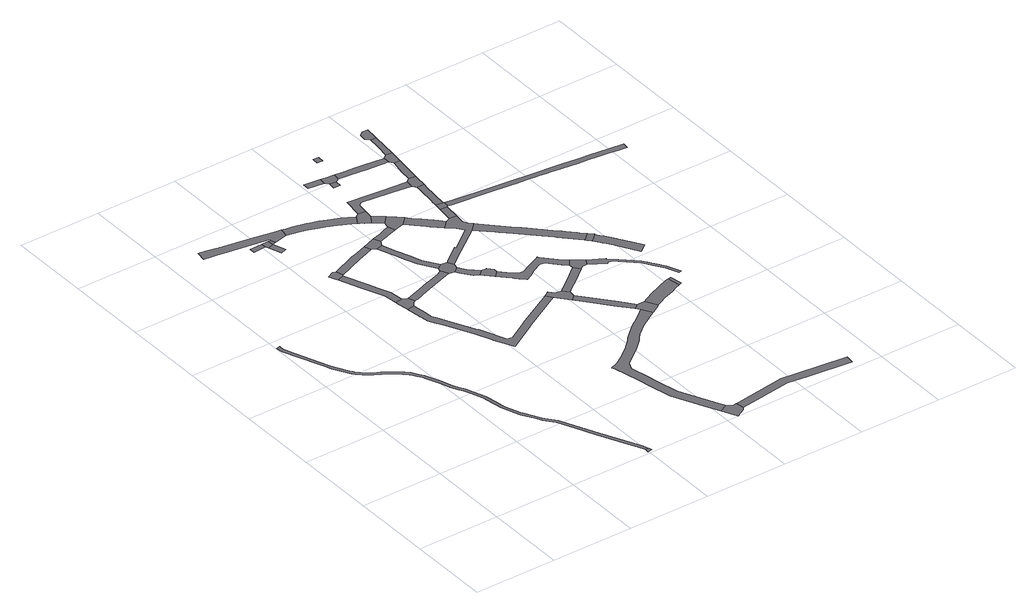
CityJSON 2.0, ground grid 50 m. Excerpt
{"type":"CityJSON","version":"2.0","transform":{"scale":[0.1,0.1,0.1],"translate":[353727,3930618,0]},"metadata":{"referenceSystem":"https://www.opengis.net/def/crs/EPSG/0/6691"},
"CityObjects":{
"road1":{"type":"Road","attributes":{"RoadStructureAttribute.sectionType":"1"},"geometry":[{"type":"MultiSurface","lod":"1","boundaries":[[[0,1,2,3,4,5,6,7,8,9,10,11,12,13,14,15,16,17,18,19,20,21,22,23,24,25,26,27,28,29,30,31,32,33,34,35,36,37,38,39,40,41,42,43,44,45,46,47,48,49,50,51,52,53,54,55,56,57,58,59,60,61,62,63,64,65,66,67,68,69,70,71,72,73,74,75,76,77,78,79,80,81,82,83,84,85,86,87,88,89,90,91,92,93,94,95,96,97]]]}]},
"road2":{"type":"Road","geometry":[{"type":"MultiSurface","lod":"1","boundaries":[[[97,98,99,100,0]]]}]},
"road3":{"type":"Road","attributes":{"RoadStructureAttribute.sectionType":"1"},"geometry":[{"type":"MultiSurface","lod":"1","boundaries":[[[101,102,103,104,105,106,107,108,109,110,111,112,113,114,115,116,117,118,119,120,121]]]}]},
"road4":{"type":"Road","attributes":{"RoadStructureAttribute.sectionType":"1"},"geometry":[{"type":"MultiSurface","lod":"1","boundaries":[[[122,123,124,125]]]}]},
"road5":{"type":"Road","geometry":[{"type":"MultiSurface","lod":"1","boundaries":[[[126,127,128,129,130,131,132]]]}]},
"road6":{"type":"Road","attributes":{"RoadStructureAttribute.sectionType":"1"},"geometry":[{"type":"MultiSurface","lod":"1","boundaries":[[[133,134,135,136,137,138,139,140,141,142,143,126,132]]]}]},
"road7":{"type":"Road","geometry":[{"type":"MultiSurface","lod":"1","boundaries":[[[144,125,124,145,146]]]}]},
"road8":{"type":"Road","attributes":{"RoadStructureAttribute.sectionType":"1"},"geometry":[{"type":"MultiSurface","lod":"1","boundaries":[[[145,147,148,146]]]}]},
"road9":{"type":"Road","geometry":[{"type":"MultiSurface","lod":"1","boundaries":[[[149,150,138,137,151,152,153,154,155,156]]]}]},
"road10":{"type":"Road","geometry":[{"type":"MultiSurface","lod":"1","boundaries":[[[106,144,146,107]]]}]},
"road11":{"type":"Road","attributes":{"RoadStructureAttribute.sectionType":"1"},"geometry":[{"type":"MultiSurface","lod":"1","boundaries":[[[157,158,159,128,127,160,161,162,163]]]}]},
"road12":{"type":"Road","attributes":{"RoadStructureAttribute.sectionType":"1"},"geometry":[{"type":"MultiSurface","lod":"1","boundaries":[[[164,165,166,167,168,169,170,171,172,173,174,175,176,177,178,179,180,181,182,154,153,183,184,185,186,187,188,189,190,191,192,193,194,195,196,197]]]}]},
"road13":{"type":"Road","attributes":{"RoadStructureAttribute.sectionType":"1"},"geometry":[{"type":"MultiSurface","lod":"1","boundaries":[[[198,199,200,201,202,203,204,205,206,207,208,209,149,156]]]}]},
"road14":{"type":"Road","geometry":[{"type":"MultiSurface","lod":"1","boundaries":[[[210,211,212,213,214,215,216]]]}]},
"road15":{"type":"Road","attributes":{"RoadStructureAttribute.sectionType":"1"},"geometry":[{"type":"MultiSurface","lod":"1","boundaries":[[[217,218,219,220,221,222,223,224,225,226,227,228,229,230,231,232,233,234,109,108]]]}]},
"road16":{"type":"Road","geometry":[{"type":"MultiSurface","lod":"1","boundaries":[[[162,235,236,237,238,163]]]}]},
"road17":{"type":"Road","attributes":{"RoadStructureAttribute.sectionType":"1"},"geometry":[{"type":"MultiSurface","lod":"1","boundaries":[[[239,240,241,242,243,244,245,246,247,248,249,250,251,252,253,254,255,256,214,213,257,258,259,260,261,262,263,264,265,266,267,268,269,270,271,272]]]}]},
"road18":{"type":"Road","attributes":{"RoadStructureAttribute.sectionType":"1"},"geometry":[{"type":"MultiSurface","lod":"1","boundaries":[[[273,274,275,236,235,276,277,278,279,280]]]}]},
"road19":{"type":"Road","geometry":[{"type":"MultiSurface","lod":"1","boundaries":[[[281,282,280,279,205,204,283,284]]]}]},
"road20":{"type":"Road","attributes":{"RoadStructureAttribute.sectionType":"1"},"geometry":[{"type":"MultiSurface","lod":"1","boundaries":[[[283,285,286,287,288,289,290,284]]]}]},
"road21":{"type":"Road","attributes":{"RoadStructureAttribute.sectionType":"1"},"geometry":[{"type":"MultiSurface","lod":"1","boundaries":[[[291,292,293,238,237,294,295,296,297,298]]]}]},
"road22":{"type":"Road","attributes":{"RoadStructureAttribute.sectionType":"1"},"geometry":[{"type":"MultiSurface","lod":"1","boundaries":[[[299,289,288,300,301,302,303,304]]]}]},
"road23":{"type":"Road","geometry":[{"type":"MultiSurface","lod":"1","boundaries":[[[305,306,224,223,307,308,309,310,311,312]]]}]},
"road24":{"type":"Road","attributes":{"RoadStructureAttribute.sectionType":"1"},"geometry":[{"type":"MultiSurface","lod":"1","boundaries":[[[311,313,314,315,316,317,318,319,320,321,312]]]}]},
"road25":{"type":"Road","geometry":[{"type":"MultiSurface","lod":"1","boundaries":[[[196,322,323,324,325,326,327,328,197]]]}]},
"road26":{"type":"Road","geometry":[{"type":"MultiSurface","lod":"1","boundaries":[[[298,297,329,330,331,332,333,334,335,336,337,318,317]]]}]},
"road27":{"type":"Road","attributes":{"RoadStructureAttribute.sectionType":"1"},"geometry":[{"type":"MultiSurface","lod":"1","boundaries":[[[338,339,340,341]]]}]},
"road28":{"type":"Road","attributes":{"RoadStructureAttribute.sectionType":"1"},"geometry":[{"type":"MultiSurface","lod":"1","boundaries":[[[322,342,343,344,345,346,347,323]]]}]},
"road29":{"type":"Road","geometry":[{"type":"MultiSurface","lod":"1","boundaries":[[[348,349,350,351,352,353,354,355,356,357,358,359,282,281,360,361,362,363,364,365,366,367,368,369]]]}]},
"road30":{"type":"Road","attributes":{"RoadStructureAttribute.sectionType":"1"},"geometry":[{"type":"MultiSurface","lod":"1","boundaries":[[[370,371,372,211,210,373,374,375,376]]]}]},
"road31":{"type":"Road","attributes":{"RoadStructureAttribute.sectionType":"1"},"geometry":[{"type":"MultiSurface","lod":"1","boundaries":[[[377,378,379,380,381,382,383,384,385,386,387,301,300,388,389,390,391,392,393,394,395,396,397,398,399]]]}]},
"road32":{"type":"Road","attributes":{"RoadStructureAttribute.sectionType":"1"},"geometry":[{"type":"MultiSurface","lod":"1","boundaries":[[[350,400,401,402,403,404,405,332,331,406,407,408,409,410,351]]]}]},
"road33":{"type":"Road","geometry":[{"type":"MultiSurface","lod":"1","boundaries":[[[411,412,413,414]]]}]},
"road34":{"type":"Road","geometry":[{"type":"MultiSurface","lod":"1","boundaries":[[[415,416,338,341,414,413,417]]]}]},
"road35":{"type":"Road","attributes":{"RoadStructureAttribute.sectionType":"1"},"geometry":[{"type":"MultiSurface","lod":"1","boundaries":[[[324,418,419,420,421,422,423,424,425,426,325]]]}]},
"road36":{"type":"Road","attributes":{"RoadStructureAttribute.sectionType":"1"},"geometry":[{"type":"MultiSurface","lod":"1","boundaries":[[[305,427,428,429,430,431,432,433,434,435,436,437,438,439,306]]]}]},
"road37":{"type":"Road","geometry":[{"type":"MultiSurface","lod":"1","boundaries":[[[345,344,440,239,272,441,442,443,444]]]}]},
"road38":{"type":"Road","geometry":[{"type":"MultiSurface","lod":"1","boundaries":[[[445,446,447,448]]]}]},
"road39":{"type":"Road","geometry":[{"type":"MultiSurface","lod":"1","boundaries":[[[449,450,348,369]]]}]},
"road40":{"type":"Road","geometry":[{"type":"MultiSurface","lod":"1","boundaries":[[[451,452,450,449,453,454]]]}]},
"road41":{"type":"Road","geometry":[{"type":"MultiSurface","lod":"1","boundaries":[[[422,421,455,456,457,458,459,460,377,399]]]}]},
"road42":{"type":"Road","attributes":{"RoadStructureAttribute.sectionType":"1"},"geometry":[{"type":"MultiSurface","lod":"1","boundaries":[[[461,462,463,464,465,466,467,468,469,415,417]]]}]},
"road43":{"type":"Road","attributes":{"RoadStructureAttribute.sectionType":"1"},"geometry":[{"type":"MultiSurface","lod":"1","boundaries":[[[443,470,471,472,473,474,475,476,477,478,479,480,444]]]}]},
"road44":{"type":"Road","attributes":{"RoadStructureAttribute.sectionType":"1"},"geometry":[{"type":"MultiSurface","lod":"1","boundaries":[[[481,482,483,484,485,486,452,451,487,488,489,490]]]}]},
"road45":{"type":"Road","attributes":{"RoadStructureAttribute.sectionType":"1"},"geometry":[{"type":"MultiSurface","lod":"1","boundaries":[[[364,491,492,493,494,495,496,497,498,499,500,501,502,503,504,505,506,507,508,509,510,511,365]]]}]},
"road46":{"type":"Road","geometry":[{"type":"MultiSurface","lod":"1","boundaries":[[[434,433,512,490,489,513,514,515]]]}]},
"road47":{"type":"Road","attributes":{"RoadStructureAttribute.sectionType":"1"},"geometry":[{"type":"MultiSurface","lod":"1","boundaries":[[[516,517,518,519,520,521,522,523,524,525,526,527,528,458,457,529,530,531,532,533,534,535,536,537,538,539,540]]]}]},
"road48":{"type":"Road","attributes":{"RoadStructureAttribute.sectionType":"1"},"geometry":[{"type":"MultiSurface","lod":"1","boundaries":[[[514,541,542,543,544,545,546,547,515]]]}]},
"road49":{"type":"Road","geometry":[{"type":"MultiSurface","lod":"1","boundaries":[[[548,475,474,549,550]]]}]},
"road50":{"type":"Road","geometry":[{"type":"MultiSurface","lod":"1","boundaries":[[[543,551,552,553,465,464,544]]]}]},
"road51":{"type":"Road","geometry":[{"type":"MultiSurface","lod":"1","boundaries":[[[497,554,555,556,557,498]]]}]},
"road52":{"type":"Road","attributes":{"RoadStructureAttribute.sectionType":"1"},"geometry":[{"type":"MultiSurface","lod":"1","boundaries":[[[558,559,553,552,560,561]]]}]},
"road53":{"type":"Road","attributes":{"RoadStructureAttribute.sectionType":"1"},"geometry":[{"type":"MultiSurface","lod":"1","boundaries":[[[562,563,564,565,566,567,568,556,555,569,570,571,572,573,574]]]}]},
"road54":{"type":"Road","geometry":[{"type":"MultiSurface","lod":"1","boundaries":[[[575,576,558,561,577,578,579]]]}]},
"road55":{"type":"Road","attributes":{"RoadStructureAttribute.sectionType":"1"},"geometry":[{"type":"MultiSurface","lod":"1","boundaries":[[[453,580,581,582,583,584,585,586,587,588,589,590,591,592,593,594,595,596,597,598,599,600,601,602,603,604,605,606,607,608,609,610,611,612,613,454]]]}]}
},
"vertices":[
[1017,46,0],[1003,85,0],[893,309,0],[799,510,0],[791,528,0],[745,586,0],[732,609,0],[683,693,0],[681,697,0],[654,771,0],[643,802,0],[634,855,0],[634,857,0],[619,932,0],[584,1028,0],[575,1051,0],[556,1082,0],[555,1083,0],[540,1117,0],[519,1177,0],[503,1219,0],[488,1255,0],[476,1278,0],[461,1305,0],[449,1325,0],[437,1341,0],[426,1352,0],[411,1367,0],[385,1390,0],[360,1409,0],[340,1423,0],[316,1437,0],[279,1457,0],[264,1466,0],[250,1477,0],[237,1488,0],[224,1501,0],[211,1514,0],[199,1529,0],[187,1546,0],[175,1566,0],[160,1594,0],[145,1625,0],[129,1660,0],[54,1844,0],[43,1875,0],[35,1900,0],[31,1918,0],[29,1933,0],[29,1943,0],[8,1938,0],[11,1915,0],[15,1895,0],[24,1868,0],[35,1837,0],[111,1652,0],[126,1617,0],[142,1585,0],[158,1556,0],[170,1535,0],[183,1517,0],[196,1501,0],[209,1487,0],[223,1473,0],[238,1461,0],[253,1450,0],[269,1440,0],[306,1420,0],[329,1406,0],[348,1393,0],[372,1374,0],[397,1353,0],[412,1338,0],[421,1329,0],[432,1314,0],[444,1295,0],[459,1269,0],[470,1246,0],[484,1212,0],[500,1170,0],[521,1111,0],[539,1073,0],[559,1043,0],[575,997,0],[600,927,0],[614,856,0],[617,834,0],[622,801,0],[663,694,0],[665,686,0],[709,610,0],[728,576,0],[775,517,0],[820,420,0],[874,301,0],[965,112,0],[983,76,0],[997,39,0],
[996,16,0],[1006,15,0],[1026,22,0],
[192,2830,0],[231,2824,0],[275,2817,0],[305,2812,0],[581,2769,0],[579,2762,0],[587,2730,0],[669,2750,0],[679,2806,0],[669,2808,0],[633,2814,0],[590,2821,0],[486,2839,0],[348,2863,0],[330,2866,0],[328,2867,0],[325,2867,0],[318,2869,0],[305,2871,0],[248,2882,0],[202,2891,0],
[441,2759,0],[443,2725,0],[519,2729,0],[518,2761,0],
[684,2275,0],[691,2278,0],[678,2322,0],[660,2329,0],[618,2309,0],[638,2268,0],[642,2258,0],
[694,2130,0],[718,2070,0],[750,1994,0],[757,1942,0],[760,1913,0],[805,1918,0],[801,1945,0],[794,1999,0],[790,2010,0],[767,2070,0],[742,2132,0],
[562,2762,0],[526,2711,0],[563,2724,0],
[554,2634,0],[591,2647,0],
[835,1903,0],[834,1904,0],[765,1881,0],[770,1833,0],[772,1822,0],[816,1828,0],[837,1856,0],[850,1861,0],
[852,2393,0],[843,2390,0],[827,2386,0],[845,2343,0],[871,2352,0],[949,2380,0],[933,2423,0],
[1350,1455,0],[1306,1430,0],[1275,1413,0],[1182,1361,0],[1179,1359,0],[1175,1356,0],[1057,1286,0],[1027,1295,0],[1018,1313,0],[1000,1353,0],[994,1368,0],[959,1451,0],[955,1458,0],[875,1614,0],[855,1656,0],[834,1698,0],[831,1723,0],[828,1744,0],[824,1771,0],[784,1732,0],[784,1729,0],[786,1717,0],[792,1675,0],[812,1637,0],[835,1594,0],[918,1432,0],[959,1336,0],[964,1325,0],[977,1294,0],[1019,1211,0],[1178,1306,0],[1205,1322,0],[1447,1458,0],[1425,1497,0],
[870,1868,0],[874,1869,0],[951,1896,0],[1025,1922,0],[1046,1929,0],[1123,1956,0],[1147,1962,0],[1121,2007,0],[1096,1993,0],[1026,1969,0],[1003,1961,0],[931,1936,0],
[1640,50,0],[1632,99,0],[1610,96,0],[1580,118,0],[1528,91,0],[1573,3,0],[1626,31,0],
[744,2734,0],[791,2722,0],[841,2707,0],[885,2692,0],[941,2668,0],[1010,2634,0],[1034,2619,0],[1065,2670,0],[1030,2692,0],[998,2709,0],[962,2724,0],[931,2738,0],[887,2755,0],[855,2766,0],[841,2770,0],[823,2776,0],[743,2796,0],[707,2801,0],
[976,2368,0],[1015,2378,0],[1032,2411,0],[1015,2454,0],
[1750,1097,0],[1731,1082,0],[1668,1032,0],[1638,1011,0],[1604,985,0],[1568,953,0],[1536,922,0],[1525,910,0],[1466,852,0],[1432,825,0],[1400,801,0],[1357,774,0],[1306,753,0],[1314,735,0],[1349,580,0],[1367,500,0],[1397,361,0],[1494,157,0],[1550,176,0],[1546,183,0],[1453,380,0],[1423,512,0],[1409,577,0],[1384,688,0],[1405,733,0],[1450,766,0],[1512,815,0],[1573,874,0],[1584,886,0],[1608,914,0],[1640,941,0],[1680,974,0],[1736,1007,0],[1786,1036,0],
[1100,2146,0],[1076,2212,0],[1045,2295,0],[1015,2262,0],[1039,2197,0],[1064,2128,0],[1126,2034,0],[1159,2057,0],
[1215,2013,0],[1199,2050,0],[1176,1953,0],[1210,1983,0],
[1198,1922,0],[1236,1868,0],[1261,1859,0],[1265,1855,0],[1295,1883,0],[1240,1939,0],
[1140,2496,0],[1114,2488,0],[1073,2471,0],[1088,2428,0],[1127,2444,0],[1132,2446,0],[1156,2452,0],[1143,2497,0],
[1325,1881,0],[1321,1796,0],[1354,1828,0],[1355,1846,0],[1356,1852,0],[1329,1885,0],
[1136,2682,0],[1092,2687,0],[1045,2613,0],[1066,2599,0],[1067,2598,0],[1073,2594,0],[1096,2578,0],[1129,2629,0],
[1104,2572,0],[1121,2560,0],[1140,2545,0],[1148,2540,0],[1152,2536,0],[1191,2583,0],[1186,2587,0],[1172,2597,0],[1157,2609,0],
[1513,1381,0],[1546,1409,0],[1549,1447,0],[1521,1483,0],[1519,1481,0],[1479,1489,0],[1455,1517,0],
[1157,2453,0],[1203,2465,0],[1221,2470,0],[1265,2515,0],[1261,2518,0],[1256,2523,0],[1233,2545,0],[1220,2557,0],[1213,2563,0],
[1121,3062,0],[1023,3073,0],[1020,3031,0],[1116,3021,0],
[1564,1323,0],[1671,1194,0],[1731,1121,0],[1764,1148,0],[1699,1227,0],[1597,1348,0],
[1449,2371,0],[1446,2369,0],[1421,2358,0],[1379,2315,0],[1423,2272,0],[1453,2237,0],[1347,2154,0],[1319,2132,0],[1317,2130,0],[1311,2138,0],[1216,2064,0],[1204,2054,0],[1315,2088,0],[1372,2132,0],[1430,2175,0],[1474,2209,0],[1478,2212,0],[1523,2257,0],[1498,2282,0],[1486,2307,0],[1488,2325,0],[1492,2366,0],
[2052,135,0],[1959,146,0],[1650,102,0],[1960,95,0],[2075,82,0],[2348,51,0],[2354,101,0],
[1723,1687,0],[1695,1708,0],[1610,1804,0],[1608,1805,0],[1605,1809,0],[1589,1802,0],[1520,1769,0],[1469,1744,0],[1460,1745,0],[1437,1748,0],[1390,1793,0],[1385,1729,0],[1393,1720,0],[1409,1703,0],[1420,1692,0],[1438,1673,0],[1440,1671,0],[1490,1701,0],[1513,1715,0],[1574,1748,0],[1604,1743,0],[1665,1675,0],[1696,1651,0],
[1373,2407,0],[1327,2453,0],[1325,2455,0],[1318,2461,0],[1290,2489,0],[1286,2493,0],[1228,2463,0],[1265,2425,0],[1267,2423,0],[1310,2381,0],[1322,2369,0],
[1132,2958,0],[1171,2954,0],[1176,2994,0],[1136,2999,0],
[1205,3053,0],[1153,3058,0],[1201,3011,0],
[1580,1472,0],[1608,1494,0],[1634,1514,0],[1724,1586,0],[1696,1621,0],[1604,1548,0],[1600,1545,0],[1537,1495,0],[1533,1492,0],
[1144,2745,0],[1166,2762,0],[1176,2761,0],[1240,2754,0],[1333,2743,0],[1351,2741,0],[1469,2727,0],[1471,2772,0],[1374,2781,0],[1334,2785,0],[1204,2797,0],[1135,2804,0],[1109,2806,0],
[1742,1108,0],[1824,1058,0],[1839,1069,0],[1848,1075,0],[1812,1145,0],
[1200,3195,0],[1235,3193,0],[1237,3229,0],[1202,3232,0],
[1503,2462,0],[1460,2466,0],
[1508,2504,0],[1465,2512,0],[1511,2468,0],[1515,2503,0],
[1741,1599,0],[1765,1600,0],[1771,1601,0],[1794,1639,0],[1759,1660,0],[1749,1668,0],
[1255,3004,0],[1338,2994,0],[1369,2991,0],[1505,2979,0],[1508,3021,0],[1393,3033,0],[1374,3035,0],[1339,3039,0],[1262,3047,0],
[1867,1087,0],[1918,1110,0],[1979,1133,0],[2014,1149,0],[2047,1163,0],[2034,1239,0],[2016,1236,0],[1959,1212,0],[1949,1208,0],[1888,1184,0],[1833,1156,0],
[1483,2678,0],[1476,2616,0],[1476,2608,0],[1471,2566,0],[1468,2536,0],[1467,2527,0],[1528,2683,0],[1528,2687,0],[1529,2700,0],[1486,2701,0],
[1566,2127,0],[1582,2111,0],[1635,2059,0],[1741,1951,0],[1790,1902,0],[1797,1895,0],[1898,1788,0],[1943,1830,0],[1915,1860,0],[1907,1870,0],[1864,1913,0],[1857,1919,0],[1850,1927,0],[1838,1939,0],[1835,1942,0],[1814,1963,0],[1720,2058,0],[1699,2080,0],[1693,2086,0],[1661,2118,0],[1537,2243,0],
[1473,2720,0],[1537,2773,0],[1539,2787,0],[1498,2795,0],
[2132,1260,0],[2129,1268,0],[2096,1343,0],[2061,1400,0],[2052,1413,0],[2039,1431,0],[2027,1448,0],[2019,1456,0],[1932,1542,0],[1904,1563,0],[1899,1566,0],[1879,1577,0],[1885,1585,0],[1866,1543,0],[1881,1555,0],[1886,1553,0],[1892,1549,0],[1904,1542,0],[1923,1526,0],[2012,1438,0],[2032,1409,0],[2046,1389,0],[2083,1330,0],[2111,1261,0],[2115,1253,0],
[1548,2860,0],[1551,2884,0],[1559,2951,0],[1523,2955,0],[1512,2891,0],[1505,2869,0],[1505,2865,0],
[2052,1242,0],[2066,1168,0],[2062,1183,0],
[1561,2965,0],[1569,3036,0],[1531,3041,0],
[1906,1779,0],[1925,1758,0],[1969,1798,0],[1974,1804,0],
[1552,3199,0],[1544,3122,0],[1579,3118,0],[1586,3196,0],
[2120,1565,0],[2109,1585,0],[2078,1638,0],[2044,1695,0],[2039,1702,0],[2000,1759,0],[1984,1778,0],[1952,1722,0],[1958,1713,0],[1970,1695,0],[1993,1659,0],[1997,1652,0],[2071,1527,0],
[1535,3265,0],[1530,3221,0],[1588,3220,0],[1593,3281,0],[1558,3284,0],
[1534,2465,0],[1757,2440,0],[1867,2428,0],[1893,2425,0],[1914,2423,0],[1925,2424,0],[1983,2417,0],[2048,2409,0],[2055,2409,0],[2106,2403,0],[2130,2400,0],[2190,2393,0],[2247,2387,0],[2293,2381,0],[2351,2375,0],[2407,2368,0],[2454,2363,0],[2471,2361,0],[2541,2353,0],[2586,2348,0],[2590,2383,0],[2515,2392,0],[2432,2402,0],[2413,2404,0],[2316,2415,0],[2219,2426,0],[2122,2437,0],[2106,2439,0],[2051,2445,0],[1997,2451,0],[1949,2456,0],[1914,2459,0],[1804,2471,0],[1569,2497,0]
]}
